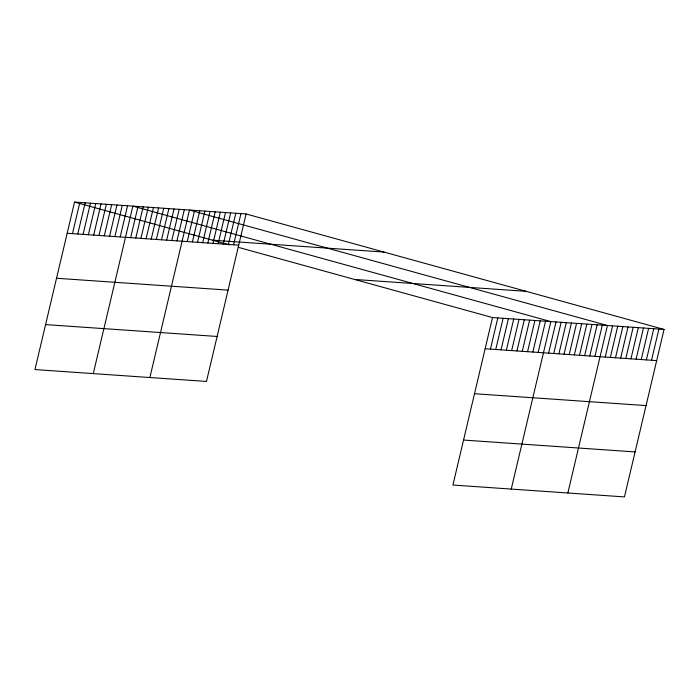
<?xml version="1.0" encoding="UTF-8"?>
<svg xmlns="http://www.w3.org/2000/svg" width="699" height="699" viewBox="0 0 699 699"><rect width="100%" height="100%" fill="white"/><g stroke="black" fill="none" stroke-linecap="round" stroke-linejoin="round"><path stroke-width="1.05" d="M246.083 213.964L74.54 202.09L34.95 369.57L206.485 381.444L246.083 213.964L664.05 329.43L624.46 496.91L452.917 485.036L492.515 317.556L664.05 329.43M72.469 233.641L79.843 202.457M77.772 234.008L85.147 202.824M83.076 234.375L90.451 203.191M88.38 234.742L95.746 203.558M93.675 235.109L101.049 203.925M98.978 235.476L106.353 204.291M104.282 235.843L111.657 204.658M109.586 236.21L116.96 205.025M114.889 236.577L122.255 205.392M120.193 236.944L127.559 205.759M93.273 373.607L132.862 206.126L550.838 321.592L511.249 489.073M130.634 237.669L138.009 206.485M135.781 238.027L143.155 206.843M140.927 238.385L148.302 207.192M146.074 238.735L153.448 207.551M151.22 239.093L158.594 207.909M156.366 239.451L163.741 208.267M161.513 239.809L168.887 208.617M166.659 240.159L174.034 208.975M171.805 240.517L179.18 209.333M176.952 240.875L184.326 209.691M149.883 377.521L189.473 210.041L607.44 325.516L567.85 492.996M187.245 241.583L194.619 210.399M192.391 241.941L199.765 210.757M197.537 242.3L204.912 211.115M202.684 242.658L210.058 211.465M207.83 243.016L215.205 211.823M212.977 243.366L220.351 212.181M218.123 243.724L225.497 212.54M223.269 244.082L230.644 212.889M228.416 244.44L235.79 213.247M233.562 244.79L240.937 213.606M490.445 349.116L497.81 317.923M495.748 349.483L503.114 318.29M501.043 349.849L508.418 318.657M506.347 350.216L513.721 319.024M511.651 350.583L519.025 319.391M516.954 350.95L524.329 319.758M522.258 351.317L529.624 320.125M527.553 351.684L534.927 320.492M532.856 352.051L540.231 320.858M538.16 352.418L545.535 321.225M548.61 353.135L555.985 321.951M553.757 353.493L561.131 322.309M558.903 353.851L566.277 322.658M564.049 354.21L571.424 323.017M569.196 354.559L576.561 323.375M574.342 354.917L581.708 323.733M579.488 355.275L586.854 324.091M584.635 355.634L592.001 324.441M589.781 355.983L597.147 324.799M594.928 356.341L602.293 325.157M605.22 357.058L612.586 325.865M610.367 357.407L617.733 326.223M615.504 357.766L622.879 326.582M620.651 358.124L628.025 326.94M625.797 358.482L633.172 327.289M630.944 358.832L638.318 327.648M636.09 359.19L643.464 328.006M641.236 359.548L648.611 328.364M646.383 359.906L653.757 328.713M651.529 360.256L658.904 329.072M212.47 240.194L384.013 252.068M67.165 233.274L238.708 245.148M354.585 279.451L526.12 291.326M56.54 278.254L228.075 290.129M485.141 348.749L656.676 360.614M45.584 324.598L217.118 336.464M474.507 393.72L646.042 405.595M463.551 440.064L635.094 451.93M74.54 202.09L229.368 244.86M238.307 247.332L492.515 317.556"/></g></svg>
